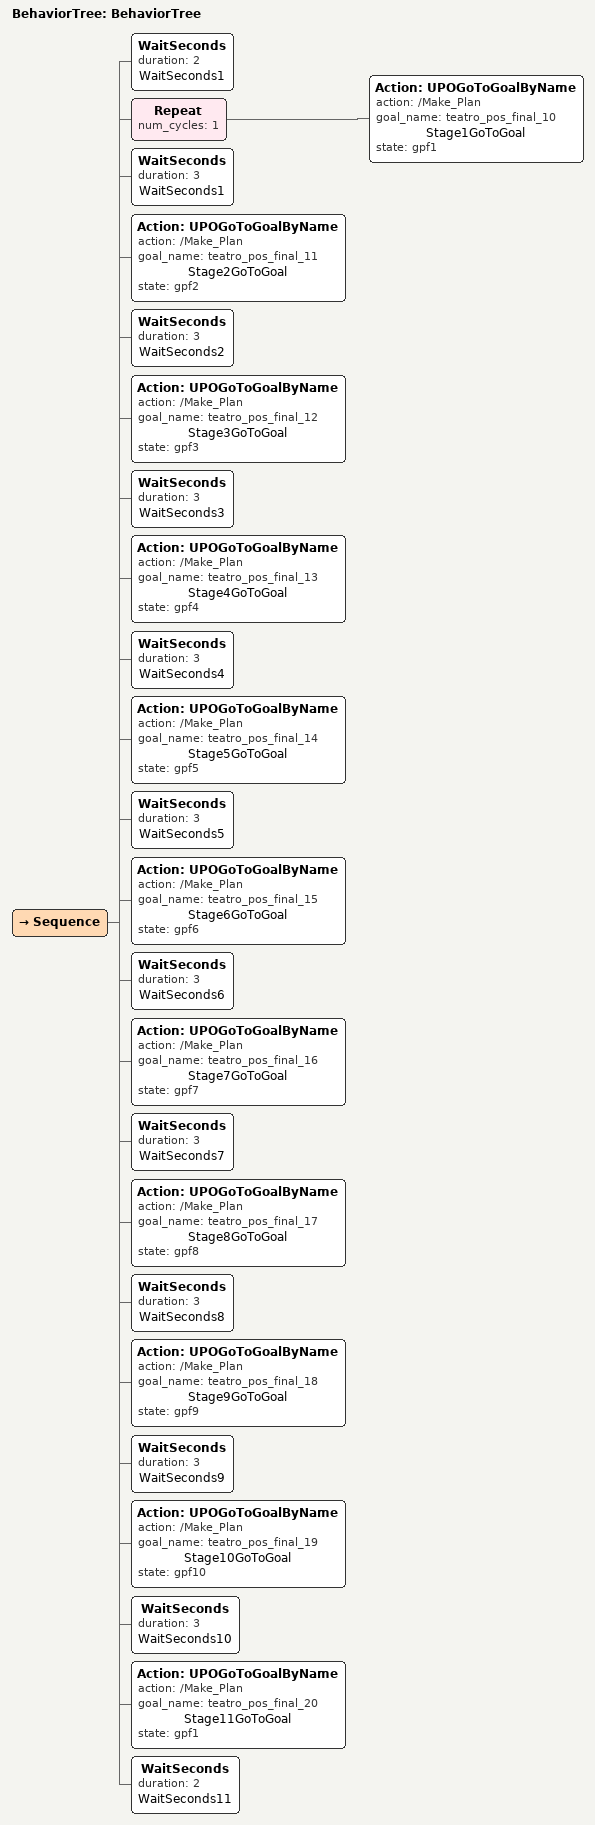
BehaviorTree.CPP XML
<?xml version="1.0"?>
<root main_tree_to_execute="BehaviorTree">
    <BehaviorTree ID="BehaviorTree">
        <Sequence>
            <WaitSeconds duration="2" name="WaitSeconds1"/>
            <Repeat num_cycles="1">
                <Action ID="UPOGoToGoalByName" action="/Make_Plan" goal_name="teatro_pos_final_10" name="Stage1GoToGoal" state="gpf1"/>
            </Repeat>
            <WaitSeconds duration="3" name="WaitSeconds1"/>
            <Action ID="UPOGoToGoalByName" action="/Make_Plan" goal_name="teatro_pos_final_11" name="Stage2GoToGoal" state="gpf2"/>
            <WaitSeconds duration="3" name="WaitSeconds2"/>
            <Action ID="UPOGoToGoalByName" action="/Make_Plan" goal_name="teatro_pos_final_12" name="Stage3GoToGoal" state="gpf3"/>
            <WaitSeconds duration="3" name="WaitSeconds3"/>
            <Action ID="UPOGoToGoalByName" action="/Make_Plan" goal_name="teatro_pos_final_13" name="Stage4GoToGoal" state="gpf4"/>
            <WaitSeconds duration="3" name="WaitSeconds4"/>
            <Action ID="UPOGoToGoalByName" action="/Make_Plan" goal_name="teatro_pos_final_14" name="Stage5GoToGoal" state="gpf5"/>
            <WaitSeconds duration="3" name="WaitSeconds5"/>
            <Action ID="UPOGoToGoalByName" action="/Make_Plan" goal_name="teatro_pos_final_15" name="Stage6GoToGoal" state="gpf6"/>
            <WaitSeconds duration="3" name="WaitSeconds6"/>
            <Action ID="UPOGoToGoalByName" action="/Make_Plan" goal_name="teatro_pos_final_16" name="Stage7GoToGoal" state="gpf7"/>
            <WaitSeconds duration="3" name="WaitSeconds7"/>
            <Action ID="UPOGoToGoalByName" action="/Make_Plan" goal_name="teatro_pos_final_17" name="Stage8GoToGoal" state="gpf8"/>
            <WaitSeconds duration="3" name="WaitSeconds8"/>
            <Action ID="UPOGoToGoalByName" action="/Make_Plan" goal_name="teatro_pos_final_18" name="Stage9GoToGoal" state="gpf9"/>
            <WaitSeconds duration="3" name="WaitSeconds9"/>
            <Action ID="UPOGoToGoalByName" action="/Make_Plan" goal_name="teatro_pos_final_19" name="Stage10GoToGoal" state="gpf10"/>
            <WaitSeconds duration="3" name="WaitSeconds10"/>
            <Action ID="UPOGoToGoalByName" action="/Make_Plan" goal_name="teatro_pos_final_20" name="Stage11GoToGoal" state="gpf1"/>
            <WaitSeconds duration="2" name="WaitSeconds11"/>
        </Sequence>
    </BehaviorTree>
</root>
